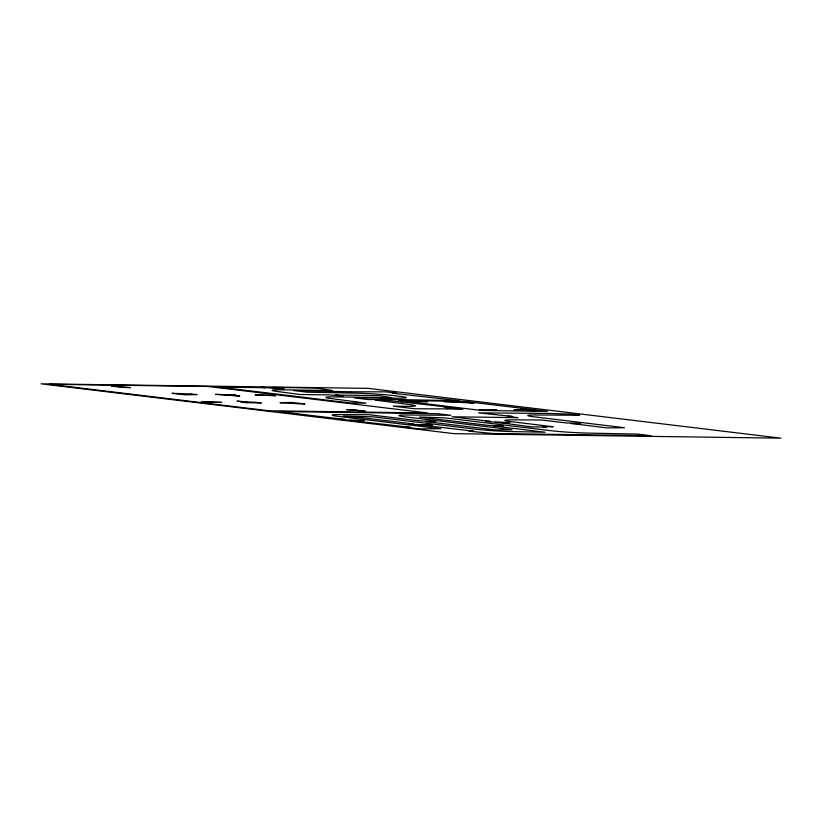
<?xml version="1.0" encoding="UTF-8"?>
<svg xmlns="http://www.w3.org/2000/svg" width="822" height="822" viewBox="0 0 822 822"><rect width="100%" height="100%" fill="white"/><g stroke="black" fill="none" stroke-linecap="round" stroke-linejoin="round"><path stroke-width="1.23" d="M264.961 387.707L218.518 387.049L350.203 402.944L366.047 403.16L330.968 398.547A27.516 1.439 3.3 0 1 335.828 396.882L391.734 397.663L378.932 395.608L335.078 395.043L343.329 396.029M351.271 391.806L293.762 390.573L306.925 392.166L356.419 393.173A27.516 1.439 3.3 0 1 393.44 395.546L399.882 396.327A27.516 1.439 3.3 0 1 397.879 398.177L354.333 397.889L367.506 399.471L384.932 399.718L380.997 399.256M343.298 396.06L329.17 394.92L300.328 394.519L277.199 391.478A27.516 1.439 3.3 0 1 282.049 389.813L332.478 390.512L315.72 387.974L271.897 387.388L284.063 388.898L278.257 388.724M380.997 399.235L459.416 400.746L392.166 393.173L396.646 393.173L385.672 391.847L351.313 391.796M296.804 413.754L345.271 419.456L340.524 419.415L344.521 419.888L364.136 420.597L349.73 420.453L410.199 427.286L405.708 427.276L418.881 428.868L440.818 428.745L338.551 416.405A27.516 1.439 3.3 0 1 340.555 414.565L369.273 414.75L420.587 420.946L430.461 421.152M402.174 401.979L386.422 400.211L375.325 400.057L410.404 404.671A27.516 1.439 3.3 0 1 405.554 406.335L393.224 406.16L414.73 408.76L446.716 408.873M444.383 407.198L449.12 407.27L402.215 401.968M430.471 421.141L435.701 421.645L425.673 421.552L494.947 429.916L512.127 429.742L405.308 416.846A27.516 1.439 3.3 0 1 407.311 415.007L450.857 415.285L437.684 413.702L279.223 411.503L296.783 413.764M425.19 425.508L473.657 431.211M502.468 423.001L531.269 426.854L546.589 427.07L542.674 426.618M509.671 422.631L494.978 422.426L502.448 423.011M473.636 431.242L468.92 431.16L492.553 433.502L651.014 435.701L637.851 434.108L588.357 433.112A27.516 1.439 3.3 0 1 551.336 430.728L444.517 417.833L419.446 417.062L488.545 425.406L503.475 426.053L493.734 425.981L545.12 432.228L512.486 431.571A27.516 1.439 3.3 0 1 475.476 429.187L373.209 416.846L343.38 416.014L362.368 417.782M542.654 426.587L553.196 426.741L511.294 421.686A27.516 1.439 3.3 0 1 513.298 419.837L542.006 420.032L565.988 422.919L580.753 423.546L571.043 423.474L607.335 427.913L624.514 427.728L534.156 416.826A27.516 1.439 3.3 0 1 536.149 414.976L579.705 415.264L570.478 414.154L549.096 413.435L478.568 412.88L512.024 416.384L507.544 416.374L518.014 417.658L451.956 416.775L490.57 421.419L485.833 421.378L489.83 421.85L509.702 422.6M111.658 386.011L130.421 387.624L123.331 387.45M123.29 387.419L111.669 386.032M190.776 393.964L197.105 394.581L184.96 394.848L172.024 393.317L190.786 393.995M235.883 395.146L230.109 394.992L239.757 396.081L215.641 394.344L235.924 395.125M207.689 402.215L201.421 401.598L221.735 402.379L207.74 402.184M237.198 401.167L255.015 402.328M255.026 402.307L261.355 402.934L245.809 402.718L241.062 402.153L246.826 402.266L237.209 401.187M297.811 403.736L279.983 402.708L291.974 402.41L304.941 403.941L297.821 403.766M353.614 409.808L346.524 409.633L365.276 411.226L353.666 409.829M425.18 425.519L417.668 424.933L432.423 425.108L412.562 424.358L408.565 423.875L413.302 423.926L362.389 417.792M446.726 408.894L462.796 409.428L444.445 407.229M278.237 388.703L261.047 387.224L264.982 387.676M255.252 394.858L275.545 395.67L255.252 394.858M425.025 401.475L427.45 401.742L407.219 401.506L481.404 410.455L547.431 411.37L464.903 401.413L398.876 400.499L424.995 401.475M444.353 401.609L474.089 403.14L463.32 401.876L444.445 401.598M479.277 409.551L497.228 410.188L479.38 409.541M514.14 410.034L536.858 410.723L525.741 409.428L520.305 409.397L527.734 410.209L514.182 410.024M368.081 388.354L41.1 383.823L453.919 433.646L780.9 438.177L368.081 388.354M207.966 386.484L49.495 384.285L268.979 410.774L427.44 412.973L207.966 386.484"/></g></svg>
